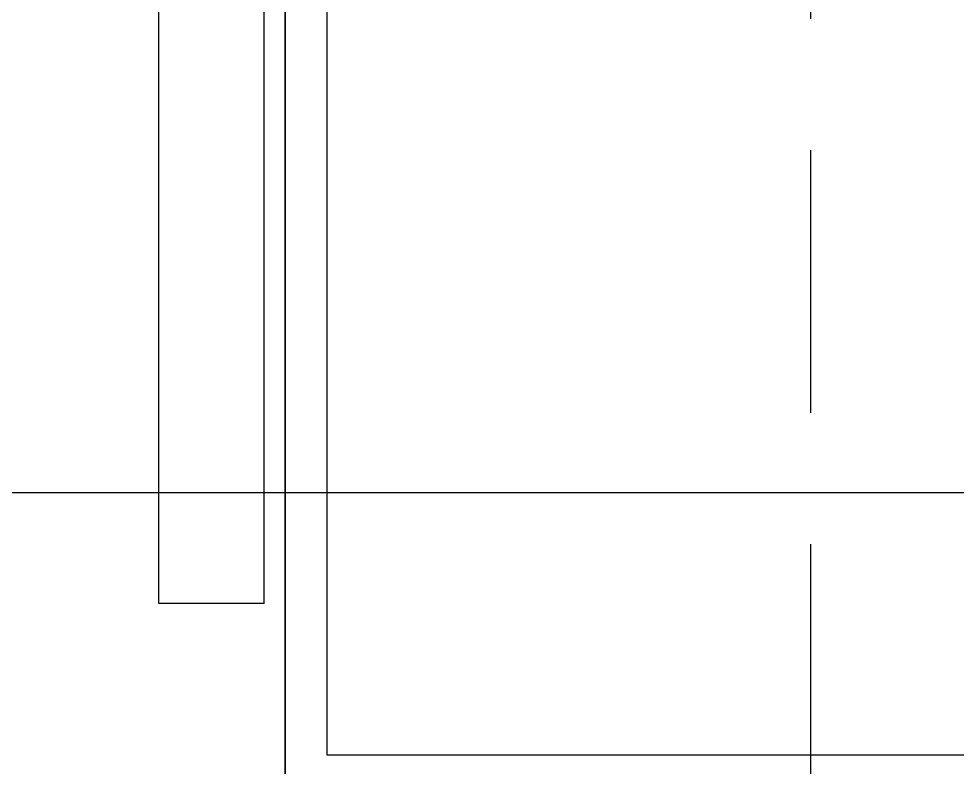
# Model space of a CAD drawing. Header units: inches. Extents: x 21 to 32698, y 13 to 3712.
# Drawn here: x 10127.328 to 10131.791, y 968.276 to 971.838 of the extents above; entities that cross this region are included whole.
import ezdxf

# ---------------------------------------------------------------- set-up
doc = ezdxf.new("R2010")
doc.units = ezdxf.units.IN
doc.header["$MEASUREMENT"] = 0
doc.set_wipeout_variables(frame=1)
doc.linetypes.add('1+1 dbx a2$0$374_BLD_A1_BLOK_2$0$HIDDEN', pattern=[0.375, 0.25, -0.125])
for name, color, linetype, lineweight in [('Z_MİM_-KM-GLAZ', 8, 'Continuous', 25), ('Z_MİM_-KM-IZO-THERMAL', 8, 'Continuous', 25), ('Z_MİM_ALUMINIUM', 8, 'Continuous', 25)]:
    doc.layers.add(name, color=color, linetype=linetype, lineweight=lineweight)

# ---------------------------------------------------------------- blocks, each defined once
blk = doc.blocks.new('ANK-1')
for points in [[(60, -130.274), (60, -5)], [(65, -130.274), (65, -5)], [(60, -130.274), (65, -130.274)]]:
    blk.add_lwpolyline(points)
blk = doc.blocks.new('-KM-AL1 150_900')
blk.add_wipeout([(151.4879, -34.02), (151.7258, -15.4799), (149.45, -15.45), (149.45, 7.15), (9.45, 7.15), (9.45, -15.45), (7.3978, -15.45), (7.5673, -34.0611)])
at = {"linetype": '1+1 dbx a2$0$374_BLD_A1_BLOK_2$0$HIDDEN', "ltscale": 5}
blk.add_line((143.8304, -40.6951), (143.8304, -14.7253), dxfattribs=at)
at = {"layer": 'Z_MİM_ALUMINIUM', "linetype": 'ByBlock'}
for points in [[(141.3304, -18.57), (141.3304, -30.43, 0.414214)], [(141.3304, -30.43), (141.3304, -18.57, -0.414214)]]:
    blk.add_lwpolyline(points, format="xyb", dxfattribs=at)
at = {"layer": 'Z_MİM_ALUMINIUM'}
blk.add_lwpolyline([(141.5304, -19.99), (141.5304, -18.75), (146.1304, -18.75), (146.1304, -19.99), (145.9004, -19.99, 0.414214), (145.8804, -20.01), (145.8804, -20.12, 0.414214), (145.9004, -20.14), (146.1304, -20.14), (146.1304, -29.2), (141.5304, -29.2), (141.5304, -20.14), (141.7604, -20.14, 0.414214), (141.7804, -20.12), (141.7804, -20.01, 0.414214), (141.7604, -19.99)], format="xyb", close=True, dxfattribs=at)
at = {"xscale": -0.1, "yscale": 0.1, "zscale": 0.1}
blk.add_blockref('ANK-1', (147.2304, -15.45), dxfattribs=at)

msp = doc.modelspace()

# ---------------------------------------------------------------- block references
at = {"layer": 'Z_MİM_-KM-GLAZ'}
msp.add_blockref('-KM-AL1 150_900', (9987.2641, 997.5331), dxfattribs=at)

# ---------------------------------------------------------------- next in the draw order: linework, layer by layer
at = {"layer": 'Z_MİM_-KM-IZO-THERMAL'}
msp.add_lwpolyline([(11329.2138, 1162.1587), (11329.2138, 969.5831), (12844.2149, 969.5831), (12844.2149, 2594.5843), (9029.2148, 2594.5843), (9029.2148, 1624.5832), (9319.214, 1624.5832), (9319.214, 969.5831), (10654.2139, 969.5831), (10654.2139, 1161.8315)], dxfattribs=at)

doc.saveas('drawing.dxf')
